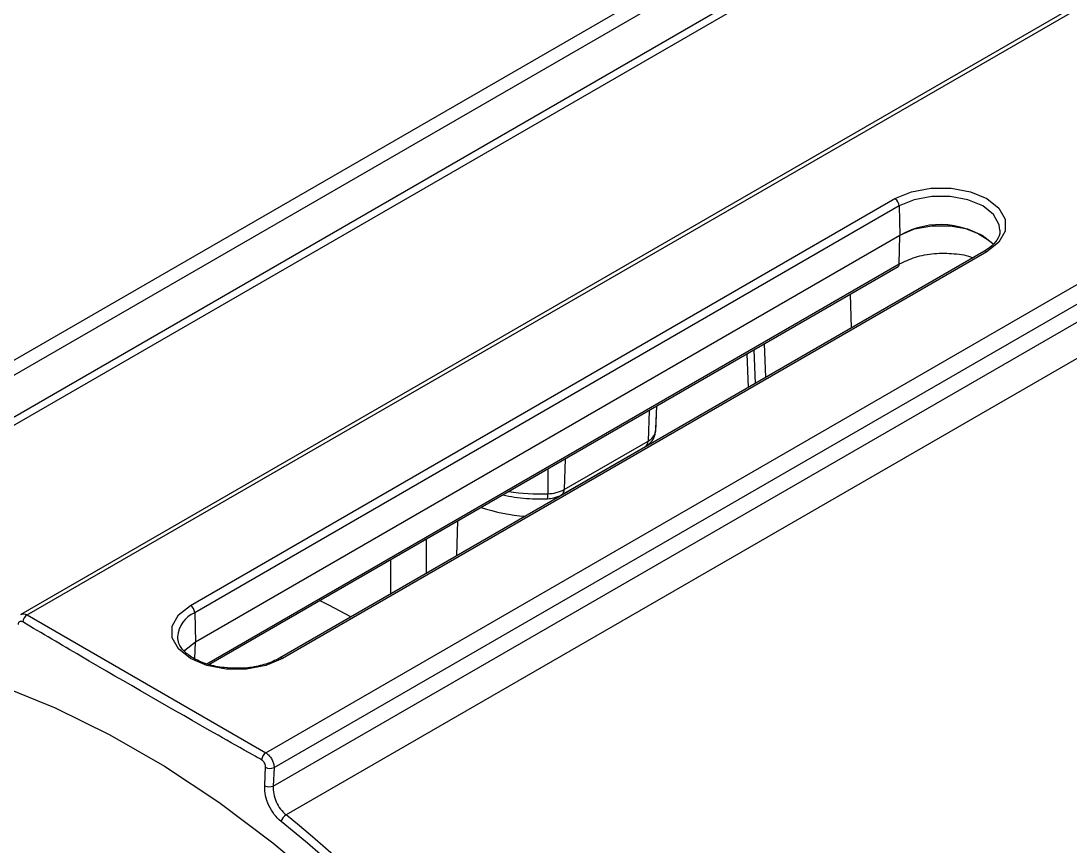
# Model space of a CAD drawing. Extents: x 11 to 120, y 2 to 94.
# Drawn here: x 83.304 to 85.897, y 73.606 to 75.645 of the extents above; entities that cross this region are included whole.
import ezdxf

# ---------------------------------------------------------------- set-up
doc = ezdxf.new("R2010")
doc.units = 0
doc.header["$MEASUREMENT"] = 0
doc.layers.add('OBJECT', color=7, linetype='CONTINUOUS')

msp = doc.modelspace()

# ---------------------------------------------------------------- linework, layer by layer
at = {"layer": 'OBJECT'}
for p, q in [((83.3189, 74.1771), (86.4478, 75.9834)), ((86.41, 75.9717), (83.3038, 74.1785)), ((85.1179, 75.8638), (82.1942, 74.176)), ((85.1144, 75.8249), (82.2471, 74.1697)), ((82.3309, 74.1152), (85.1008, 75.7143)), ((85.1294, 75.71), (82.3583, 74.1103)), ((83.9091, 73.8364), (87.038, 75.6427)), ((83.9295, 73.7999), (86.9692, 75.5546)), ((83.9273, 73.7542), (86.9067, 75.4742)), ((86.9425, 75.4052), (83.9592, 73.683)), ((83.7227, 74.2008), (85.4643, 75.2062)), ((85.4749, 75.1882), (83.7333, 74.1828)), ((85.4749, 75.1882), (85.4765, 75.1162)), ((83.7349, 74.1108), (85.4765, 75.1162)), ((85.4765, 75.1155), (83.7349, 74.1101)), ((85.4749, 75.0447), (85.4765, 75.1155)), ((85.6842, 75.0757), (83.9426, 74.0703)), ((85.6917, 75.0749), (83.9501, 74.0695)), ((83.763, 74.0564), (85.4749, 75.0447)), ((83.7682, 74.0546), (85.4718, 75.0381)), ((85.3566, 74.8866), (85.3541, 74.9702)), ((85.1453, 74.7646), (85.1419, 74.8477)), ((85.1023, 74.7397), (85.0991, 74.823)), ((85.1156, 74.8325), (85.1187, 74.7492)), ((84.8563, 74.6828), (84.8539, 74.607)), ((84.8751, 74.6937), (84.8724, 74.6305)), ((84.873, 74.6374), (84.8754, 74.6938)), ((84.8724, 74.6305), (84.873, 74.6374)), ((84.6468, 74.4874), (84.8539, 74.607)), ((84.6404, 74.4741), (84.8475, 74.5937)), ((84.6492, 74.5632), (84.6468, 74.4874)), ((84.6063, 74.5385), (84.6061, 74.4768)), ((84.3812, 74.3235), (84.3838, 74.41)), ((84.3056, 74.3649), (84.3056, 74.2798)), ((84.218, 74.2292), (84.218, 74.3143)), ((83.3189, 74.1771), (83.9091, 73.8364)), ((83.7333, 74.1828), (83.7349, 74.1108)), ((83.734, 74.0684), (83.7349, 74.1101)), ((83.9295, 73.7999), (83.9273, 73.7542))]:
    msp.add_line(p, q, dxfattribs=at)
at = {"layer": 'OBJECT', "flags": 128}
for points in [[(85.4643, 75.2062), (85.505, 75.2233), (85.5529, 75.2322), (85.6032, 75.2322), (85.651, 75.2233), (85.6917, 75.2062), (85.7213, 75.1827), (85.7368, 75.1551), (85.7368, 75.1261), (85.7213, 75.0984), (85.6917, 75.0749)], [(85.7238, 75.128), (85.722, 75.1418), (85.7079, 75.1669), (85.6811, 75.1882), (85.6442, 75.2036), (85.6008, 75.2118), (85.5552, 75.2118), (85.5118, 75.2036), (85.4749, 75.1882)], [(85.4765, 75.1162), (85.5129, 75.1314), (85.5556, 75.1394), (85.6005, 75.1394), (85.6432, 75.1314), (85.6795, 75.1162), (85.7059, 75.0952), (85.7074, 75.0934)], [(83.9501, 74.0695), (83.9094, 74.0525), (83.8616, 74.0435), (83.8113, 74.0435), (83.7634, 74.0525), (83.7227, 74.0695), (83.6932, 74.093), (83.6776, 74.1206), (83.6776, 74.1497), (83.6932, 74.1773), (83.7227, 74.2008)], [(84.1191, 74.1721), (84.0647, 74.2013), (84.0422, 74.2129)], [(83.7349, 74.1101), (83.7086, 74.0892), (83.7069, 74.0872)], [(83.7071, 74.0881), (83.7086, 74.0898), (83.7349, 74.1108)], [(82.7144, 74.0945), (82.7457, 74.0954), (82.868, 74.091), (82.9941, 74.0738), (83.1234, 74.0441), (83.2552, 74.0019), (83.3888, 73.9474), (83.5235, 73.881), (83.6585, 73.8031), (83.7932, 73.714), (83.9268, 73.6142), (84.0586, 73.5042), (84.1879, 73.3847), (84.314, 73.2562), (84.4363, 73.1195), (84.5541, 72.9753), (84.6667, 72.8243), (84.7736, 72.6673)], [(83.9063, 73.7549), (83.9075, 73.7807), (83.9085, 73.8006)]]:
    msp.add_lwpolyline(points, dxfattribs=at)
at = {"layer": 'OBJECT'}
for centre, radius, start, end in [((85.4518, 75.1867), 0.0231, 3.5402, 57.3258), ((85.5761, 74.9417), 0.2003, 49.2675, 119.7963), ((85.4624, 75.1159), 0.0141, 358.6996, 1.3004), ((85.6874, 75.0692), 0.00721, 52.8479, 115.8427), ((85.4679, 75.044), 0.00709, 303.8916, 5.3965), ((84.8396, 74.6373), 0.0335, 295.3151, 348.3224), ((84.8389, 74.6061), 0.0151, 305.0352, 3.5714), ((84.5868, 74.962), 0.4857, 260.8363, 272.2806), ((84.5651, 74.4735), 0.0412, 347.3539, 4.4904), ((84.6044, 74.5664), 0.0897, 271.1208, 298.2502), ((84.6317, 74.4865), 0.0151, 305.0399, 3.5721), ((84.5816, 74.8621), 0.442, 251.4576, 265.97), ((83.7102, 74.1813), 0.0231, 3.5402, 57.3258), ((83.3312, 74.1576), 0.0231, 122.0495, 174.2024), ((83.7612, 74.1177), 0.0708, 113.1895, 175.502), ((83.7208, 74.1105), 0.0141, 358.6996, 1.3004), ((83.9458, 74.0638), 0.0072, 52.8192, 116.2029), ((83.9221, 73.8168), 0.0236, 123.557, 174.4829), ((83.9198, 73.8237), 0.0257, 244.0469, 292.2861), ((83.9175, 73.7781), 0.0257, 244.0581, 292.2876), ((83.9742, 73.6586), 0.0286, 121.6795, 163.1756), ((81.3546, 70.4813), 4.1273, 32.0168, 50.8709), ((81.3554, 70.4815), 4.1064, 32.0168, 50.8709)]:
    msp.add_arc(centre, radius, start, end, dxfattribs=at)
for points, knots in [([(85.7233, 75.1279), (85.7234, 75.127), (85.725, 75.1191), (85.7179, 75.1049), (85.703, 75.0875), (85.6893, 75.0789), (85.6842, 75.0757)], [0, 0, 0, 0, 0.046585, 0.450237, 0.79722, 1, 1, 1, 1]), ([(85.4749, 75.0447), (85.4876, 75.0508), (85.513, 75.063), (85.5617, 75.072), (85.6103, 75.0711), (85.6438, 75.0663), (85.6563, 75.0599), (85.6565, 75.0597)], [0, 0, 0, 0, 0.248163, 0.496312, 0.74493, 0.993995, 1, 1, 1, 1]), ([(84.8475, 74.5937), (84.8523, 74.597), (84.8618, 74.6035), (84.8699, 74.6166), (84.8716, 74.6256), (84.8723, 74.629)], [0, 0, 0, 0, 0.387199, 0.769357, 1, 1, 1, 1]), ([(84.4952, 74.4743), (84.5047, 74.4722), (84.5328, 74.4658), (84.5706, 74.4637), (84.5979, 74.4643), (84.6053, 74.4645)], [0, 0, 0, 0, 0.2698527, 0.8014843, 1, 1, 1, 1]), ([(84.6053, 74.4645), (84.6105, 74.4649), (84.6231, 74.466), (84.634, 74.4711), (84.6404, 74.4741)], [0, 0, 0, 0, 0.415536, 1, 1, 1, 1]), ([(83.3039, 74.1782), (83.3053, 74.1789), (83.3084, 74.1806), (83.3138, 74.1797), (83.3176, 74.1778), (83.3189, 74.1771)], [0, 0, 0, 0, 0.3222566, 0.7515743, 1, 1, 1, 1]), ([(83.3082, 74.1599), (83.307, 74.1605), (83.3047, 74.1616), (83.3014, 74.1612), (83.2988, 74.1594), (83.2973, 74.1566), (83.297, 74.1545), (83.2969, 74.1537)], [0, 0, 0, 0, 0.217388, 0.434771, 0.652345, 0.870527, 1, 1, 1, 1]), ([(83.8987, 73.8191), (83.8915, 73.8231), (83.8557, 73.8432), (83.7057, 73.9281), (83.5157, 74.0375), (83.356, 74.1317), (83.3082, 74.1599)], [0, 0, 0, 0, 0.035928, 0.179639, 0.754501, 1, 1, 1, 1]), ([(83.8409, 74.0457), (83.8292, 74.0457), (83.8032, 74.0458), (83.7653, 74.0542), (83.7311, 74.0682), (83.7064, 74.0866), (83.6925, 74.1056), (83.6917, 74.1174), (83.6913, 74.1228)], [0, 0, 0, 0, 0.1458855, 0.3238934, 0.5006526, 0.6755841, 0.8497407, 1, 1, 1, 1]), ([(83.9426, 74.0703), (83.9374, 74.0675), (83.9221, 74.0594), (83.8906, 74.0501), (83.8602, 74.0448), (83.8435, 74.0455), (83.8409, 74.0457)], [0, 0, 0, 0, 0.190836, 0.56029, 0.93229, 1, 1, 1, 1]), ([(83.9091, 73.8364), (83.9115, 73.8348), (83.9162, 73.8315), (83.9225, 73.8235), (83.9271, 73.8145), (83.9293, 73.8062), (83.9295, 73.8016), (83.9295, 73.7999)], [0, 0, 0, 0, 0.218059, 0.436117, 0.654231, 0.872516, 1, 1, 1, 1]), ([(83.9085, 73.8006), (83.9085, 73.8021), (83.9084, 73.8051), (83.9067, 73.81), (83.9041, 73.8144), (83.9012, 73.8174), (83.8993, 73.8186), (83.8987, 73.8191)], [0, 0, 0, 0, 0.219082, 0.438182, 0.656825, 0.874764, 1, 1, 1, 1]), ([(83.9469, 73.6669), (83.941, 73.6723), (83.9293, 73.6832), (83.916, 73.7059), (83.9071, 73.7309), (83.9065, 73.7468), (83.9063, 73.7549)], [0, 0, 0, 0, 0.24726, 0.494506, 0.742148, 1, 1, 1, 1]), ([(83.9273, 73.7542), (83.9274, 73.7479), (83.9276, 73.7352), (83.9343, 73.715), (83.9449, 73.6963), (83.9544, 73.6874), (83.9592, 73.683)], [0, 0, 0, 0, 0.249667, 0.499371, 0.748128, 1, 1, 1, 1])]:
    msp.add_open_spline(points, degree=3, knots=knots, dxfattribs=at)

doc.saveas('drawing.dxf')
